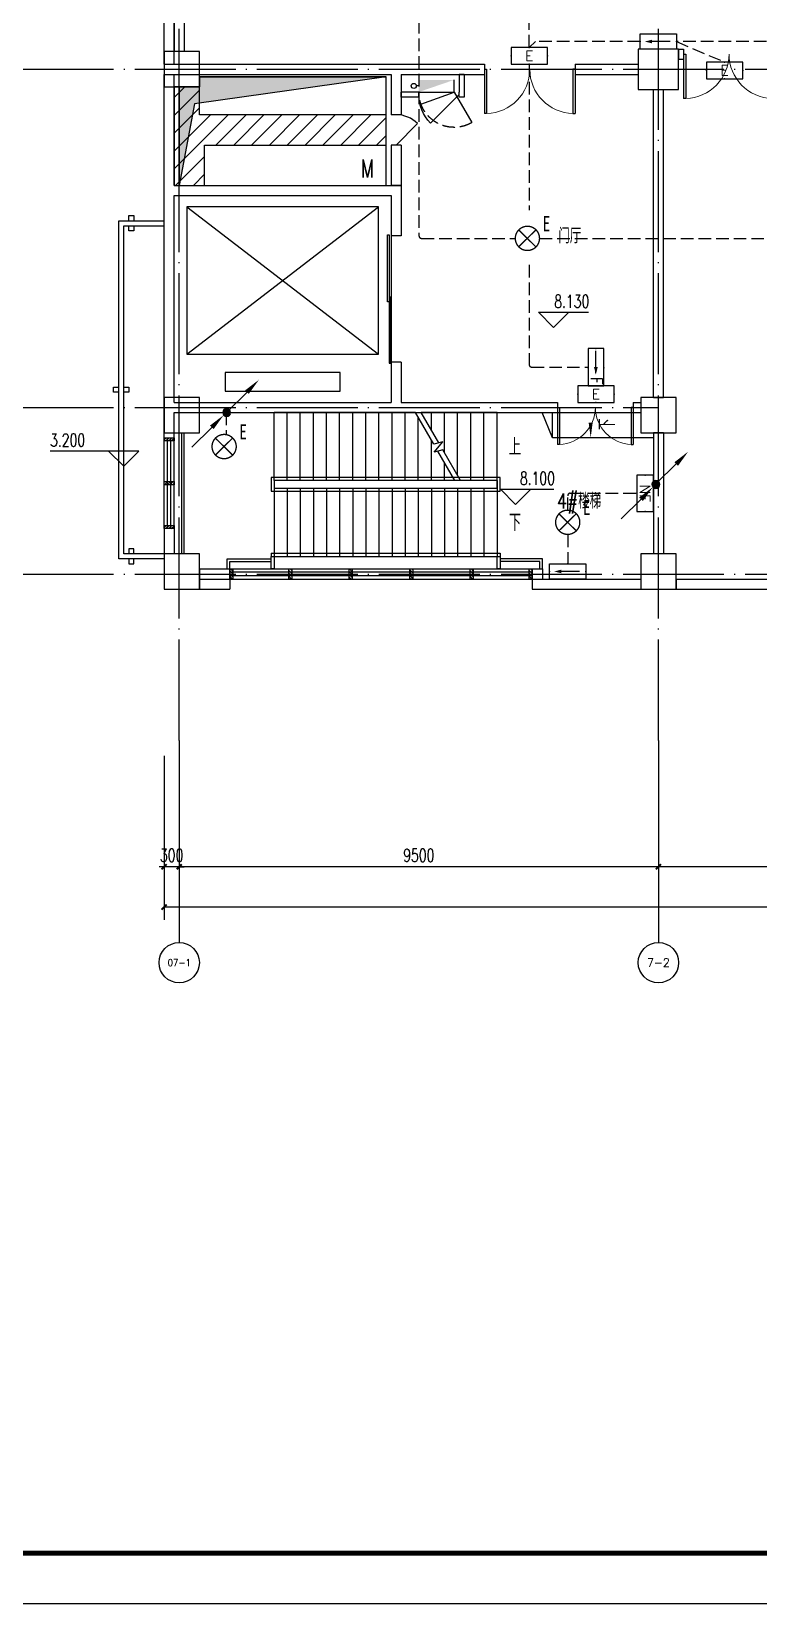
# Model space of a CAD drawing. Extents: x -621157 to 1764546, y -106808 to 741893.
# Drawn here: x -1049 to 13367, y 79601 to 110750 of the extents above; entities that cross this region are included whole.
import ezdxf
from ezdxf.enums import TextEntityAlignment as Align

# ---------------------------------------------------------------- set-up
doc = ezdxf.new("R2010")
doc.units = 0
doc.header["$LTSCALE"] = 1000
doc.header["$MEASUREMENT"] = 0
for name, pattern in [('DASH', [0.35, 0.25, -0.1]), ('XREF-A-101-平面图_t3$0$DASH', [0.35, 0.25, -0.1]), ('XREF-A-101-平面图_t3$0$DOTE', [2.42, 2, -0.2, 0.02, -0.2])]:
    doc.linetypes.add(name, pattern=pattern)
for name, color, linetype in [('0-底图', 7, 'Continuous'), ('AXIS_TEXT', 7, 'Continuous'), ('EQUIP-照明', 3, 'Continuous'), ('T-EQUP-JT', 7, 'Continuous'), ('TEL_TEXT', 7, 'Continuous'), ('WIRE-应急', 4, 'DASH'), ('WIRE-照明', 4, 'Continuous'), ('XREF-A-101-平面图_t3$0$A-COLUMN', 8, 'Continuous'), ('XREF-A-101-平面图_t3$0$A-CURTWALL', 8, 'Continuous'), ('XREF-A-101-平面图_t3$0$A-DIM_ELEV', 8, 'Continuous'), ('XREF-A-101-平面图_t3$0$A-DOTE', 8, 'Continuous'), ('XREF-A-101-平面图_t3$0$A-GROUND', 8, 'Continuous'), ('XREF-A-101-平面图_t3$0$A-LEAD-AROW', 8, 'Continuous'), ('XREF-A-101-平面图_t3$0$A-PUB_HATCH', 8, 'Continuous'), ('XREF-A-101-平面图_t3$0$A-RAIL', 8, 'Continuous'), ('XREF-A-101-平面图_t3$0$A-ROOF', 8, 'Continuous'), ('XREF-A-101-平面图_t3$0$A-ROOM-CH', 8, 'Continuous'), ('XREF-A-101-平面图_t3$0$A-SEE', 8, 'Continuous'), ('XREF-A-101-平面图_t3$0$A-STAIR', 8, 'Continuous'), ('XREF-A-101-平面图_t3$0$A-WALL', 8, 'Continuous'), ('XREF-A-101-平面图_t3$0$A-WALL-FILL', 8, 'Continuous'), ('XREF-A-101-平面图_t3$0$A-WINDOW', 8, 'Continuous'), ('XREF-A-101-平面图_t3$0$AXIS', 8, 'Continuous'), ('XREF-A-101-平面图_t3$0$DIM_SYMB', 8, 'Continuous'), ('XREF-A-101-平面图_t3$0$HANDRAIL', 8, 'Continuous'), ('XREF-A-101-平面图_t3$0$I-WALL-GYPSUM', 8, 'Continuous'), ('XREF-A-101-平面图_t3$0$M-HOLE', 8, 'Continuous'), ('XREF-A-101-平面图_t3$0$P-EQUIPMENT', 8, 'Continuous'), ('XREF-A-101-平面图_t3$0$PUB_TEXT', 8, 'Continuous'), ('XREF-A-101-平面图_t3$0$STAIR', 8, 'Continuous'), ('XREF-A-101-平面图_t3$0$水-尺寸', 8, 'Continuous'), ('设备-照明', 3, 'Continuous')]:
    doc.layers.add(name, color=color, linetype=linetype)
doc.styles.add('_TEL_DIM', font='SIMPLEX', dxfattribs={"width": 0.8, "height": 3.5, "bigfont": 'HZTXT'})
doc.styles.add('COMPLEX', font='COMPLEX')
doc.styles.get("Standard").update_dxf_attribs({"font": 'romans.shx', "bigfont": 'HZDXC.SHX'})
doc.styles.add('STYLE1', font='simhei.ttf')
doc.styles.add('XREF-A-101-平面图_t3$0$-HZDXCROMANS', font='ROMANS.shx', dxfattribs={"bigfont": 'HZDXC.shx'})
doc.styles.add('XREF-A-101-平面图_t3$0$_TCH_DIM', font='SIMPLEX', dxfattribs={"bigfont": 'GBCBIG'})
doc.styles.add('XREF-A-101-平面图_t3$0$A-AXIS-LABEL', font='COMPLEX', dxfattribs={"bigfont": 'GBCBIG'})
doc.styles.add('XREF-A-101-平面图_t3$0$A-DIM_T3', font='SIMPLEX', dxfattribs={"width": 0.705882, "bigfont": 'GBCBIG'})
doc.styles.add('XREF-A-101-平面图_t3$0$A-STANDARD', font='SIMPLEX', dxfattribs={"bigfont": 'GBCBIG'})
doc.styles.add('XREF-A-101-平面图_t3$0$hzdxcROMANS', font='ROMANS', dxfattribs={"width": 0.8, "bigfont": 'HZDXC'})
doc.dimstyles.get("Standard").update_dxf_attribs({"dimscale": 100, "dimtxt": 3.5, "dimasz": 1, "dimexe": 2.5, "dimexo": 3, "dimgap": 1.5, "dimtad": 1, "dimdec": 0, "dimzin": 0, "dimdsep": 46, "dimtxsty": 'Standard', "dimblk": 'ARCHTICK', "dimcen": 0.09, "dimadec": 0, "dimazin": 0, "dimtfac": 1, "dimtdec": 0, "dimtix": 1, "dimtmove": 2, "dimatfit": 3, "dimfxl": 0, "dimtolj": 1, "dimtzin": 0, "dimarcsym": 0})
doc.dimstyles.new('XREF-A-101-平面图_t3$0$A-DIM-100', dxfattribs={"dimscale": 100, "dimtxt": 2.55, "dimasz": 1, "dimexe": 2.5, "dimexo": 3, "dimgap": 1, "dimtad": 1, "dimdec": 0, "dimzin": 0, "dimdsep": 46, "dimtxsty": 'XREF-A-101-平面图_t3$0$A-DIM_T3', "dimblk": 'XREF-A-101-平面图_t3$0$_ArchTick', "dimcen": 0.09, "dimclrt": 7, "dimazin": 2, "dimtfac": 1, "dimtdec": 0, "dimtix": 1, "dimtmove": 2, "dimatfit": 3, "dimfxl": 0, "dimtolj": 1, "dimtzin": 0, "dimarcsym": 0})

# ---------------------------------------------------------------- blocks, each defined once
blk = doc.blocks.new('XREF-A-101-平面图_t3$0$_ArchTick')
at = {"color": 0, "linetype": 'ByBlock', "const_width": 0.4}
blk.add_lwpolyline([(-0.5, -0.5), (0.5, 0.5)], dxfattribs=at)
blk = doc.blocks.new('*D25449')
at = {"layer": 'Defpoints', "color": 0}
for p in [(9500, -3300), (19000, -3300), (9500, -5800)]:
    blk.add_point(p, dxfattribs=at)
at = {"layer": 'XREF-A-101-平面图_t3$0$AXIS', "color": 0, "lineweight": -2}
for p, q in [((9500, -3600), (9500, -6050)), ((19000, -3600), (19000, -6050)), ((19000, -5800), (9500, -5800))]:
    blk.add_line(p, q, dxfattribs=at)
at = {"layer": 'XREF-A-101-平面图_t3$0$AXIS', "color": 0, "linetype": 'ByBlock', "lineweight": -2, "xscale": 100, "yscale": 100, "zscale": 100, "rotation": 180}
blk.add_blockref('XREF-A-101-平面图_t3$0$_ArchTick', (9500, -5800), dxfattribs=at)
at = {"layer": 'XREF-A-101-平面图_t3$0$AXIS', "color": 0, "linetype": 'ByBlock', "lineweight": -2, "xscale": 100, "yscale": 100, "zscale": 100}
blk.add_blockref('XREF-A-101-平面图_t3$0$_ArchTick', (19000, -5800), dxfattribs=at)
at = {"layer": 'XREF-A-101-平面图_t3$0$AXIS', "color": 7, "insert": (14250, -5573), "char_height": 255, "attachment_point": 5, "style": 'XREF-A-101-平面图_t3$0$A-DIM_T3'}
blk.add_mtext('\\A1;9500', dxfattribs=at)
blk = doc.blocks.new('*D25450')
at = {"layer": 'Defpoints', "color": 0}
for p in [(0, -3300), (9500, -3300), (0, -5800)]:
    blk.add_point(p, dxfattribs=at)
at = {"layer": 'XREF-A-101-平面图_t3$0$AXIS', "color": 0, "lineweight": -2}
for p, q in [((0, -3600), (0, -6050)), ((9500, -3600), (9500, -6050)), ((9500, -5800), (0, -5800))]:
    blk.add_line(p, q, dxfattribs=at)
at = {"layer": 'XREF-A-101-平面图_t3$0$AXIS', "color": 0, "linetype": 'ByBlock', "lineweight": -2, "xscale": 100, "yscale": 100, "zscale": 100, "rotation": 180}
blk.add_blockref('XREF-A-101-平面图_t3$0$_ArchTick', (0, -5800), dxfattribs=at)
at = {"layer": 'XREF-A-101-平面图_t3$0$AXIS', "color": 0, "linetype": 'ByBlock', "lineweight": -2, "xscale": 100, "yscale": 100, "zscale": 100}
blk.add_blockref('XREF-A-101-平面图_t3$0$_ArchTick', (9500, -5800), dxfattribs=at)
at = {"layer": 'XREF-A-101-平面图_t3$0$AXIS', "color": 7, "insert": (4750, -5573), "char_height": 255, "attachment_point": 5, "style": 'XREF-A-101-平面图_t3$0$A-DIM_T3'}
blk.add_mtext('\\A1;9500', dxfattribs=at)
blk = doc.blocks.new('*D25451')
at = {"layer": 'Defpoints', "color": 0}
for p in [(-300, -3300), (0, -3300), (-300, -5800)]:
    blk.add_point(p, dxfattribs=at)
at = {"layer": 'XREF-A-101-平面图_t3$0$AXIS', "color": 0, "lineweight": -2}
for p, q in [((-300, -3600), (-300, -6050)), ((0, -3600), (0, -6050)), ((-300, -5800), (-400, -5800)), ((0, -5800), (-300, -5800)), ((0, -5800), (100, -5800))]:
    blk.add_line(p, q, dxfattribs=at)
at = {"layer": 'XREF-A-101-平面图_t3$0$AXIS', "color": 0, "linetype": 'ByBlock', "lineweight": -2, "xscale": 100, "yscale": 100, "zscale": 100}
blk.add_blockref('XREF-A-101-平面图_t3$0$_ArchTick', (-300, -5800), dxfattribs=at)
at = {"layer": 'XREF-A-101-平面图_t3$0$AXIS', "color": 0, "linetype": 'ByBlock', "lineweight": -2, "xscale": 100, "yscale": 100, "zscale": 100, "rotation": 180}
blk.add_blockref('XREF-A-101-平面图_t3$0$_ArchTick', (0, -5800), dxfattribs=at)
at = {"layer": 'XREF-A-101-平面图_t3$0$AXIS', "color": 7, "insert": (-150, -5573), "char_height": 255, "attachment_point": 5, "style": 'XREF-A-101-平面图_t3$0$A-DIM_T3'}
blk.add_mtext('\\A1;300', dxfattribs=at)
blk = doc.blocks.new('_AXISO')
blk.add_circle((0, 0), 0.5)
at = {"layer": 'AXIS_TEXT', "style": 'COMPLEX'}
blk.add_attdef('A', text='', height=0.56, dxfattribs=at).set_placement((-0.25, -0.28), (0.25, -0.28), align=Align.FIT)
blk = doc.blocks.new('*D25462')
at = {"layer": 'Defpoints', "color": 0}
for p in [(-300, -3300), (66800, -3300), (-300, -6600)]:
    blk.add_point(p, dxfattribs=at)
at = {"layer": 'XREF-A-101-平面图_t3$0$AXIS', "color": 0, "lineweight": -2}
for p, q in [((-300, -3600), (-300, -6850)), ((66800, -3600), (66800, -6850)), ((66800, -6600), (-300, -6600))]:
    blk.add_line(p, q, dxfattribs=at)
at = {"layer": 'XREF-A-101-平面图_t3$0$AXIS', "color": 0, "linetype": 'ByBlock', "lineweight": -2, "xscale": 100, "yscale": 100, "zscale": 100, "rotation": 180}
blk.add_blockref('XREF-A-101-平面图_t3$0$_ArchTick', (-300, -6600), dxfattribs=at)
at = {"layer": 'XREF-A-101-平面图_t3$0$AXIS', "color": 0, "linetype": 'ByBlock', "lineweight": -2, "xscale": 100, "yscale": 100, "zscale": 100}
blk.add_blockref('XREF-A-101-平面图_t3$0$_ArchTick', (66800, -6600), dxfattribs=at)
at = {"layer": 'XREF-A-101-平面图_t3$0$AXIS', "color": 7, "insert": (33250, -6373), "char_height": 255, "attachment_point": 5, "style": 'XREF-A-101-平面图_t3$0$A-DIM_T3'}
blk.add_mtext('\\A1;67100', dxfattribs=at)
blk = doc.blocks.new('XREF-A-101-平面图_t3$0$G$C869EB286')
at = {"layer": 'XREF-A-101-平面图_t3$0$A-WINDOW'}
h = blk.add_hatch(dxfattribs=at)
h.set_pattern_fill('ANSI31', color=256, scale=25)
h.set_pattern_definition([(45, (-143.957, -89940), (-28.0633, 28.0633), [])])
h.paths.add_polyline_path([(0, 60), (200, 60), (200, 0), (0, 0)])
blk.add_lwpolyline([(0, 60), (200, 60), (200, 0), (0, 0)], close=True, dxfattribs=at)
blk = doc.blocks.new('XREF-A-101-平面图_t3$0$柱网2F')
at = {"layer": 'XREF-A-101-平面图_t3$0$A-COLUMN'}
for points in [[(-300, -30350), (400, -30350), (400, -29650), (-300, -29650)], [(9100, -30400), (9900, -30400), (9900, -29600), (9100, -29600)], [(-300, -36500), (-300, -37200), (400, -37200), (400, -36500)], [(9150, -36500), (9150, -37200), (9850, -37200), (9850, -36500)], [(-300, -39600), (-300, -40300), (400, -40300), (400, -39600)], [(9150, -39600), (9150, -40300), (9850, -40300), (9850, -39600)]]:
    blk.add_lwpolyline(points, close=True, dxfattribs=at)
blk = doc.blocks.new('XREF-A-101-平面图_t3$0$G$CAAB9FF39')
at = {"layer": 'XREF-A-101-平面图_t3$0$DIM_SYMB'}
for points in [[(6430, 1025, 0, 0, 0), (890, 1025, 0, 0, 0), (890, 2525, 0, 0, 0), (4700, 2525, 80, 0, 0), (5000, 2525, 0, 0, 0)], [(6430, 2525, 0, 0, 0), (5560, 2525, 80, 0, 0), (5260, 2525, 0, 0, 0)]]:
    blk.add_lwpolyline(points, format="xyseb", dxfattribs=at)
at = {"layer": 'XREF-A-101-平面图_t3$0$HANDRAIL'}
for p, q in [((1820, 410), (6360, 410)), ((1820, 410), (1820, 350)), ((1820, 350), (6360, 350)), ((6360, 410), (6360, 350))]:
    blk.add_line(p, q, dxfattribs=at)
for points in [[(1820, 350), (1880, 350), (1880, 100), (1820, 100)], [(6300, 350), (6360, 350), (6360, 100), (6300, 100)]]:
    blk.add_lwpolyline(points, close=True, dxfattribs=at)
at = {"layer": 'XREF-A-101-平面图_t3$0$STAIR'}
for p, q in [((4683, 3200), (1880, 3200)), ((1880, 1850), (1880, 3200)), ((2140, 1850), (2140, 3200)), ((2400, 1850), (2400, 3200)), ((2660, 1850), (2660, 3200)), ((2920, 1850), (2920, 3200)), ((3180, 1850), (3180, 3200)), ((3440, 1850), (3440, 3200)), ((3700, 1850), (3700, 3200)), ((3960, 1850), (3960, 3200)), ((4220, 1850), (4220, 3200)), ((4480, 1850), (4480, 3200)), ((5045, 2572), (4683, 3200)), ((6300, 3200), (4798, 3200)), ((5145, 2599), (4798, 3200)), ((5000, 2850), (5000, 3200)), ((5260, 2400), (5260, 3200)), ((5520, 1950), (5520, 3200)), ((5780, 1850), (5780, 3200)), ((6040, 1850), (6040, 3200)), ((6300, 1850), (6300, 3200)), ((4740, 1850), (4740, 3100)), ((5000, 1850), (5000, 2650)), ((5225, 2620), (5045, 2572)), ((5053, 2414), (5225, 2620)), ((5225, 2461), (5053, 2414)), ((5462, 1850), (5125, 2434)), ((5577, 1850), (5225, 2461)), ((5260, 1850), (5260, 2200)), ((6360, 1910), (1820, 1910)), ((1820, 1910), (1820, 1640)), ((6360, 1640), (6360, 1910)), ((1820, 1640), (6360, 1640)), ((5462, 1850), (1880, 1850)), ((6300, 1850), (1880, 1850)), ((1880, 1850), (1880, 1700)), ((1880, 1700), (6300, 1700)), ((1880, 1700), (1880, 350)), ((1880, 1700), (6300, 1700)), ((2140, 1700), (2140, 350)), ((2400, 1700), (2400, 350)), ((2660, 1700), (2660, 350)), ((2920, 1700), (2920, 350)), ((3180, 1700), (3180, 350)), ((3440, 1700), (3440, 350)), ((3700, 1700), (3700, 350)), ((3960, 1700), (3960, 350)), ((4220, 1700), (4220, 350)), ((4480, 1700), (4480, 350)), ((4740, 1700), (4740, 350)), ((5000, 1700), (5000, 350)), ((5260, 1700), (5260, 350)), ((5520, 1700), (5520, 350)), ((6300, 1850), (5577, 1850)), ((5780, 1700), (5780, 350)), ((6040, 1700), (6040, 350)), ((6300, 1850), (6300, 1700)), ((6300, 1700), (6300, 1850)), ((6300, 1700), (6300, 350)), ((1880, 350), (6300, 350))]:
    blk.add_line(p, q, dxfattribs=at)
at = {"layer": 'XREF-A-101-平面图_t3$0$PUB_TEXT', "style": 'XREF-A-101-平面图_t3$0$_TCH_DIM'}
for s, p in [('上', (6535, 2350)), ('下', (6535, 850))]:
    blk.add_text(s, height=338, dxfattribs=at).set_placement(p)
blk = doc.blocks.new('XREF-A-101-平面图_t3$0$ROOM')
at = {"layer": 'XREF-A-101-平面图_t3$0$A-ROOM-CH', "style": 'XREF-A-101-平面图_t3$0$-HZDXCROMANS', "width": 0.6}
for tag, p in [('中文房间名称', (0, -1000)), ('英文房间名称', (0, -1500))]:
    blk.add_attdef(tag, text='', height=300, dxfattribs=at).set_placement(p, align=Align.CENTER)
blk = doc.blocks.new('_ArchTick')
at = {"color": 0, "linetype": 'ByBlock', "const_width": 0.4}
blk.add_lwpolyline([(-0.5, -0.5), (0.5, 0.5)], dxfattribs=at)
blk = doc.blocks.new('*D25423')
at = {"layer": 'Defpoints', "color": 0}
blk.add_point((0, 0), dxfattribs=at)
blk.add_point((0, 0), dxfattribs=at)
blk.add_point((0, 0), dxfattribs=at)
blk.add_point((0, 0), dxfattribs=at)
at = {"layer": 'XREF-A-101-平面图_t3$0$水-尺寸', "color": 0, "linetype": 'ByBlock', "lineweight": -2}
blk.add_line((0, 300), (0, 250), dxfattribs=at)
blk.add_line((0, 300), (0, 250), dxfattribs=at)
blk.add_arc((0, 0), 0, 180, 180, dxfattribs=at)
at = {"layer": 'XREF-A-101-平面图_t3$0$水-尺寸', "color": 0, "linetype": 'ByBlock', "lineweight": -2, "xscale": 100, "yscale": 100, "zscale": 100}
for rotation in [90, 90.00000000000001]:
    blk.add_blockref('_ArchTick', (0, 0), dxfattribs=dict(at, rotation=rotation))
at = {"layer": 'XREF-A-101-平面图_t3$0$水-尺寸', "color": 0, "insert": (0, 0), "char_height": 350, "attachment_point": 5}
blk.add_mtext('\\A1;0%%d', dxfattribs=at)
blk = doc.blocks.new('XREF-A-101-平面图_t3$0$DOOR2DLIB$SYSLIB$00000108')
at = {"color": 0}
for p, q in [((-0.5, 0), (-0.5, 0.4875)), ((-0.475, 0.4875), (-0.5, 0.4875)), ((-0.475, 0), (-0.475, 0.4875)), ((0.475, 0), (0.475, 0.4875)), ((0.475, 0.4875), (0.5, 0.4875)), ((0.5, 0), (0.5, 0.4875)), ((-0.5, 0), (-0.475, 0)), ((0.5, 0), (0.475, 0))]:
    blk.add_line(p, q, dxfattribs=at)
at = {"color": 0, "lineweight": 13}
for centre, start, end in [((-0.4875, 0), 0, 88.53072), ((0.4875, 0), 91.46928, 180)]:
    blk.add_arc(centre, 0.4875, start, end, dxfattribs=at)
blk = doc.blocks.new('XREF-A-101-平面图_t3$0$WINDOW2DLIB$SYSLIB$00000001')
at = {"color": 0}
for points in [[(-0.5, 0.5), (-0.5, -0.5)], [(-0.5, 0.5), (0.5, 0.5)], [(0.5, -0.5), (0.5, 0.5)], [(0.5, 0.1667), (-0.5, 0.1667)], [(0.5, -0.1667), (-0.5, -0.1667)], [(-0.5, -0.5), (0.5, -0.5)]]:
    blk.add_lwpolyline(points, dxfattribs=at)
blk = doc.blocks.new('*U25216')
at = {"color": 0}
blk.add_line((-1250, 100), (1250, 100), dxfattribs=at)
for points in [[(59, 170), (-1270, 170), (-1270, 140), (59, 140)], [(1270, 110), (-32, 110), (-32, 140), (1270, 140)]]:
    blk.add_lwpolyline(points, close=True, dxfattribs=at)
blk = doc.blocks.new('*U25215')
at = {"color": 0, "xscale": 0.0004, "yscale": 0.0004, "zscale": 0.0004}
blk.add_blockref('*U25216', (0, 0), dxfattribs=at)
blk = doc.blocks.new('XREF-A-101-平面图_t3$0$DOOR2DLIB$SYSLIB$00000101')
at = {"color": 0}
blk.add_line((0.5, 0), (-0.207, 0.707), dxfattribs=at)
blk.add_arc((0.5, 0), 1, 135, 180, dxfattribs=at)
blk = doc.blocks.new('HC002633132082')
at = {"layer": 'EQUIP-照明', "color": 0, "linetype": 'Continuous', "const_width": 0.267}
blk.add_lwpolyline([(-2.37, 0, 1), (2.43, 0, 1)], format="xyb", close=True, dxfattribs=at)
for points in [[(-1.7, 1.67), (1.7, -1.67)], [(-1.7, -1.67), (-1.7, -1.67), (1.7, 1.67)]]:
    blk.add_lwpolyline(points, dxfattribs=at)
at = {"layer": 'EQUIP-照明', "color": 0}
blk.add_point((0, 0), dxfattribs=at)
at = {"color": 0, "width": 0.7}
blk.add_attdef('PSFHATT', (4.48, -2.4), '', height=0.025, dxfattribs=at)
at = {"layer": 'EQUIP-照明', "color": 0, "style": 'STYLE1', "width": 0.7}
blk.add_text('E', height=3, dxfattribs=at).set_placement((3.81, 1.42), align=Align.CENTER)
at = {"layer": 'EQUIP-照明', "color": 0, "style": '_TEL_DIM', "flags": 1}
blk.add_attdef('A', text='', height=0.0001, dxfattribs=at).set_placement((0.03, 0), align=Align.MIDDLE_CENTER)
blk = doc.blocks.new('A0-Verital')
blk.add_lwpolyline([(118900, 84100), (0, 84100), (0, 0), (118900, 0)], close=True)
at = {"const_width": 100}
blk.add_lwpolyline([(2500, 83100), (117900, 83100), (117900, 1000), (2500, 1000)], close=True, dxfattribs=at)
blk = doc.blocks.new('HC002649110740')
at = {"layer": 'EQUIP-照明', "color": 0}
for p, q in [((3.6, 3.3), (-3.6, 3.3)), ((-3.6, 3.3), (-3.6, 0)), ((3.6, 0), (3.6, 3.3)), ((-3.6, 0), (3.6, 0))]:
    blk.add_line(p, q, dxfattribs=at)
for p in [(0, 3.3), (-3.6, 1.65), (0, 0), (3.6, 1.65)]:
    blk.add_point(p, dxfattribs=at)
at = {"color": 0, "width": 0.7}
blk.add_attdef('PSFHATT', (9.31, 0), '', height=0.025, dxfattribs=at)
at = {"layer": 'EQUIP-照明', "color": 0, "style": '_TEL_DIM'}
blk.add_attdef('$TEXT$', text='', height=2, dxfattribs=at).set_placement((0, 1.65), align=Align.MIDDLE_CENTER)
at = {"layer": 'EQUIP-照明', "color": 0, "style": '_TEL_DIM', "flags": 1}
blk.add_attdef('A', text='', height=0.0001, dxfattribs=at).set_placement((0, 0), align=Align.MIDDLE_CENTER)
blk = doc.blocks.new('$Equip$00002831')
at = {"color": 3, "linetype": 'Continuous'}
for p, q in [((0.699, 0.292), (-0.701, 0.292)), ((-0.701, 0.292), (-0.701, -0.292)), ((0.699, -0.292), (0.699, 0.292)), ((-0.701, -0.292), (0.699, -0.292)), ((0.233, -0.001), (-0.608, -0.001))]:
    blk.add_line(p, q, dxfattribs=at)
for p in [(0.027, 0.292), (-0.701, 0), (0.027, -0.292), (0.699, 0)]:
    blk.add_point(p, dxfattribs=at)
blk.add_solid([(0, -0.071), (0.28, -0.001), (0, 0.069)], dxfattribs=at)
at = {"color": 3, "linetype": 'Continuous', "width": 0.8}
blk.add_text('F', height=0.438, dxfattribs=at).set_placement((0.382, -0.193))
at = {"color": 3, "linetype": 'Continuous', "style": '_TEL_DIM', "flags": 1}
blk.add_attdef('A', text='', height=0.00002, dxfattribs=at).set_placement((0.027, 0.292), align=Align.MIDDLE_CENTER)
blk = doc.blocks.new('HC002631130701')
at = {"layer": 'WIRE-照明', "color": 0}
for p, q in [((-3.6, 3), (3.6, 3)), ((-3.6, 0), (-3.6, 3)), ((3.6, 0), (-3.6, 0)), ((-2.4, 1.5), (1.2, 1.5)), ((3.6, 3), (3.6, 0))]:
    blk.add_line(p, q, dxfattribs=at)
for p in [(-3.6, 1.5), (0, 3), (0, 0), (3.6, 1.5)]:
    blk.add_point(p, dxfattribs=at)
blk.add_solid([(1.2, 1.86), (2.64, 1.5), (1.2, 1.14)], dxfattribs=at)
at = {"color": 0, "width": 0.7}
blk.add_attdef('PSFHATT', (3.62, 0), '', height=0.025, dxfattribs=at)
at = {"layer": 'TEL_TEXT', "color": 0, "style": '_TEL_DIM', "flags": 1}
blk.add_attdef('A', text='', height=0.0001, dxfattribs=at).set_placement((0, 3), align=Align.MIDDLE_CENTER)
blk = doc.blocks.new('*X14702')
at = {"color": 0, "linetype": 'Continuous'}
for p, q in [((192.59, 446.72), (193.93, 448.06)), ((192.65, 447.21), (193.44, 448)), ((192.67, 446.38), (194.27, 447.98)), ((192.81, 446.1), (194.55, 447.84)), ((193.01, 445.87), (194.78, 447.64)), ((193.27, 445.7), (194.95, 447.39)), ((193.58, 445.59), (195.06, 447.07)), ((193.98, 445.57), (195.08, 446.67))]:
    blk.add_line(p, q, dxfattribs=at)
blk = doc.blocks.new('HC001445')
at = {"color": 4, "linetype": 'Continuous'}
for p, q in [((0.13, 0.06), (3.24, 3.23)), ((-5.47, -5.53), (-2.36, -2.36))]:
    blk.add_line(p, q, dxfattribs=at)
for points in [[(3.24, 3.23, 0.8, 0, 0), (5.19, 5.12, 0, 0, 0)], [(-2.36, -2.36, 0.8, 0, 0), (-0.41, -0.47, 0, 0, 0)]]:
    blk.add_lwpolyline(points, format="xyseb", dxfattribs=at)
blk.add_circle((0, 0), 0.625, dxfattribs=at)
at = {"color": 4, "linetype": 'Continuous', "xscale": 0.5, "yscale": 0.5, "zscale": 0.5}
blk.add_blockref('*X14702', (-96.92, -223.41), dxfattribs=at)
blk = doc.blocks.new('XREF-A-101-平面图_t3$0$轴网(2)')
at = {"layer": 'XREF-A-101-平面图_t3$0$A-DOTE', "linetype": 'XREF-A-101-平面图_t3$0$DOTE'}
for p, q in [((0, -3300), (0, 43300)), ((9500, -3300), (9500, 43300)), ((-3300, 10000), (69800, 10000)), ((-3300, 3300), (9500, 3300)), ((-3300, 0), (69800, 0))]:
    blk.add_line(p, q, dxfattribs=at)
at = {"layer": 'XREF-A-101-平面图_t3$0$AXIS'}
for p, q in [((0, -3300), (0, -7300)), ((9500, -3300), (9500, -7300))]:
    blk.add_line(p, q, dxfattribs=at)
ref = blk.add_blockref('_AXISO', (0, -7700), dxfattribs=dict(at, xscale=800, yscale=800, zscale=800))
ref.add_attrib('A', '07-1', dxfattribs={"color": 7, "height": 136.14, "style": 'XREF-A-101-平面图_t3$0$A-AXIS-LABEL', "width": 0.946667}).set_placement((-230.1, -7768.1), (230.1, -7768.1), align=Align.FIT)
ref = blk.add_blockref('_AXISO', (9500, -7700), dxfattribs=dict(at, xscale=800, yscale=800, zscale=800))
ref.add_attrib('A', '7-2', dxfattribs={"color": 7, "height": 168.54, "style": 'XREF-A-101-平面图_t3$0$A-AXIS-LABEL', "width": 0.933333}).set_placement((9275.3, -7784.3), (9724.7, -7784.3), align=Align.FIT)
for p1, p2, distance, picture, middle in [((0, -3300), (-300, -3300), 2500, '*D25451', (-150, -5572.5)), ((66800, -3300), (-300, -3300), 3300, '*D25462', (33250, -6372.5)), ((9500, -3300), (0, -3300), 2500, '*D25450', (4750, -5572.5)), ((19000, -3300), (9500, -3300), 2500, '*D25449', (14250, -5572.5))]:
    dim = blk.add_aligned_dim(p1=p1, p2=p2, distance=distance, dimstyle='XREF-A-101-平面图_t3$0$A-DIM-100', dxfattribs=at)
    dim.commit()
    dim.dimension.update_dxf_attribs({"geometry": picture, "text_midpoint": middle})
blk = doc.blocks.new('XREF-A-101-平面图_t3$0$单出口消火栓新')
for p, q in [((-240, 700), (-846.2, 1050)), ((-479.4, 42.2), (-240, 700)), ((-240, 0), (-240, 700)), ((-240, 700), (0, 700))]:
    blk.add_line(p, q)
at = {"color": 0, "linetype": 'XREF-A-101-平面图_t3$0$DASH'}
blk.add_arc((-240, 700), 700, 150, 270, dxfattribs=at)
blk.add_solid([(-240, 0), (0, 0), (0, 700)])
at = {"layer": 'XREF-A-101-平面图_t3$0$水-尺寸', "linetype": 'ByBlock'}
dim = blk.add_angular_dim_3p(base=(0, 0), center=(0, 0), p1=(0, 0), p2=(0, 0), dimstyle='Standard', dxfattribs=at)
dim.commit()
dim.dimension.update_dxf_attribs({"geometry": '*D25423', "text_midpoint": (0, 0)})
blk = doc.blocks.new('*U25256')
at = {"layer": 'XREF-A-101-平面图_t3$0$P-EQUIPMENT', "color": 10}
blk.add_line((0, 120), (50, 120), dxfattribs=at)
at = {"layer": 'XREF-A-101-平面图_t3$0$P-EQUIPMENT'}
blk.add_circle((100, 120), 50, dxfattribs=at)
at = {"layer": 'XREF-A-101-平面图_t3$0$P-EQUIPMENT', "xscale": -1, "rotation": 90}
blk.add_blockref('XREF-A-101-平面图_t3$0$单出口消火栓新', (0, 0), dxfattribs=at)
blk = doc.blocks.new('XREF-A-101-平面图_t3$0$G$C156FCA62')
at = {"layer": 'XREF-A-101-平面图_t3$0$P-EQUIPMENT', "rotation": 180}
blk.add_blockref('*U25256', (4750, 109790), dxfattribs=at)
blk = doc.blocks.new('*U25374')
at = {"layer": 'XREF-A-101-平面图_t3$0$P-EQUIPMENT', "color": 10}
blk.add_line((0, 120), (50, 120), dxfattribs=at)
at = {"layer": 'XREF-A-101-平面图_t3$0$P-EQUIPMENT'}
blk.add_circle((100, 120), 50, dxfattribs=at)
at = {"layer": 'XREF-A-101-平面图_t3$0$P-EQUIPMENT', "xscale": -1, "rotation": 90}
blk.add_blockref('XREF-A-101-平面图_t3$0$单出口消火栓新', (0, 0), dxfattribs=at)
blk = doc.blocks.new('XREF-A-101-平面图_t3$0$G$C646F86AA')
at = {"layer": 'XREF-A-101-平面图_t3$0$P-EQUIPMENT', "rotation": 180}
blk.add_blockref('*U25374', (4750, 109790), dxfattribs=at)
blk = doc.blocks.new('XREF-A-101-平面图_t3')
at = {"layer": 'XREF-A-101-平面图_t3$0$A-PUB_HATCH'}
h = blk.add_hatch(color=256, dxfattribs=at)
h.dxf.hatch_style = 1
h.paths.add_polyline_path([(204100, 109850), (200303, 109314), (200000, 107700), (200000, 109650), (200400, 109650), (200400, 109850)])
at = {"layer": 'XREF-A-101-平面图_t3$0$A-SEE', "transparency": 33554559}
h = blk.add_hatch(dxfattribs=at)
h.set_pattern_fill('普通砖', color=256, scale=100)
h.set_pattern_definition([(45, (0, 179.5), (-176.77677, 176.77677), [])])
h.paths.add_polyline_path([(199900, 109650), (199900, 107700), (200500, 107700), (200500, 108500), (204100, 108500), (204100, 109100), (200400, 109100), (200400, 109650)])
at = {"layer": 'XREF-A-101-平面图_t3$0$A-CURTWALL'}
for p, q in [((199700, 100900), (199700, 102700)), ((199767, 100900), (199767, 102700)), ((199833, 100900), (199833, 102700)), ((199900, 100900), (199900, 102700))]:
    blk.add_line(p, q, dxfattribs=at)
at = {"layer": 'XREF-A-101-平面图_t3$0$A-DIM_ELEV'}
for p, q in [((207421, 104886), (207121, 105186)), ((207121, 105186), (208112, 105186)), ((207421, 104886), (207721, 105186)), ((199200, 102435), (197440, 102435)), ((198900, 102135), (198600, 102435)), ((198900, 102135), (199200, 102435)), ((206670, 101380), (206370, 101680)), ((206370, 101680), (207430, 101680)), ((206670, 101380), (206970, 101680))]:
    blk.add_line(p, q, dxfattribs=at)
at = {"layer": 'XREF-A-101-平面图_t3$0$A-GROUND'}
for points in [[(207400, 102700), (207194, 103200)], [(209400, 102700), (207400, 102700), (207400, 103200)]]:
    blk.add_lwpolyline(points, dxfattribs=at)
at = {"layer": 'XREF-A-101-平面图_t3$0$A-LEAD-AROW'}
blk.add_lwpolyline([(208157, 103200, 0, 0, 0), (208157, 102700, 0, 80, 0), (208157, 103000, 0, 0, 0)], format="xyseb", dxfattribs=at)
at = {"layer": 'XREF-A-101-平面图_t3$0$A-RAIL'}
for points in [[(200050, 100400), (200050, 102800)], [(200100, 100400), (200100, 102800)], [(200950, 100100), (200950, 100300), (201820, 100300)], [(207200, 100100), (207200, 100300), (206360, 100300)], [(201000, 100100), (201000, 100250), (201820, 100250)], [(207150, 100100), (207150, 100250), (206360, 100250)]]:
    blk.add_lwpolyline(points, dxfattribs=at)
at = {"layer": 'XREF-A-101-平面图_t3$0$A-ROOF'}
for points in [[(199700, 100300), (198800, 100300), (198800, 107000), (199700, 107000)], [(199700, 100400), (198900, 100400), (198900, 106900), (199700, 106900)], [(199000, 107000), (199000, 107100), (199100, 107100), (199100, 107000)], [(199100, 106900), (199100, 106800), (199000, 106800), (199000, 106900)], [(198800, 103600), (198700, 103600), (198700, 103700), (198800, 103700)], [(198900, 103700), (199000, 103700), (199000, 103600), (198900, 103600)], [(199100, 100400), (199100, 100500), (199000, 100500), (199000, 100400)], [(199000, 100300), (199000, 100200), (199100, 100200), (199100, 100300)]]:
    blk.add_lwpolyline(points, dxfattribs=at)
at = {"layer": 'XREF-A-101-平面图_t3$0$A-SEE', "transparency": 33554559}
blk.add_lwpolyline([(199900, 109650), (199900, 107700), (200500, 107700), (200500, 108500), (204100, 108500), (204100, 109100), (200400, 109100), (200400, 109650), (199900, 109650)], dxfattribs=at)
at = {"layer": 'XREF-A-101-平面图_t3$0$A-STAIR'}
for p, q in [((200150, 107275), (203950, 104355)), ((200150, 104355), (203950, 107275))]:
    blk.add_line(p, q, dxfattribs=at)
for points in [[(200150, 107275), (200150, 104355), (203950, 104355), (203950, 107275)], [(200910, 103990), (200910, 103625), (203190, 103625), (203190, 103990)]]:
    blk.add_lwpolyline(points, close=True, dxfattribs=at)
at = {"layer": 'XREF-A-101-平面图_t3$0$A-WALL'}
for p, q in [((209900, 110400), (210000, 110400)), ((209900, 110400), (209900, 110200)), ((199700, 110100), (204300, 110100)), ((199700, 110100), (199700, 109900)), ((204300, 110100), (206050, 110100)), ((207850, 110100), (209100, 110100)), ((209100, 110100), (209100, 109900)), ((209900, 110200), (210000, 110200)), ((199700, 109900), (204200, 109900)), ((204200, 109900), (204200, 109100)), ((204400, 109900), (206050, 109900)), ((204400, 109900), (204400, 109100)), ((207850, 109900), (209100, 109900)), ((209400, 103500), (209400, 109600)), ((209400, 109600), (209600, 109600)), ((209600, 103500), (209600, 109600)), ((204200, 108500), (204200, 107700)), ((204400, 108500), (204400, 107700)), ((204400, 107700), (204200, 107700)), ((209400, 103500), (209600, 103500))]:
    blk.add_line(p, q, dxfattribs=at)
for points in [[(210000, 110400), (210000, 110200)], [(206050, 110100), (206050, 109900)], [(207850, 110100), (207850, 109900)], [(204400, 109100), (204200, 109100)], [(204400, 108500), (204200, 108500)]]:
    blk.add_lwpolyline(points, dxfattribs=at)
at = {"layer": 'XREF-A-101-平面图_t3$0$A-WALL-FILL', "color": 171}
for p, q in [((199700, 110100), (199700, 111000)), ((199900, 111000), (199900, 110350)), ((199900, 110100), (199900, 111000)), ((200100, 111000), (200100, 110350)), ((200100, 110350), (199900, 110350)), ((199700, 107600), (199700, 109900)), ((199900, 107700), (199900, 109900)), ((199700, 103300), (199700, 107600)), ((199900, 107700), (204400, 107700)), ((199900, 107500), (204200, 107500)), ((199900, 103400), (199900, 107500)), ((204200, 107500), (204200, 106700)), ((204400, 107700), (204400, 106700)), ((204200, 104200), (204200, 103400)), ((204400, 104200), (204400, 103400)), ((199700, 102700), (199700, 103300)), ((199900, 103400), (204200, 103400)), ((199900, 102700), (199900, 103200)), ((199900, 103200), (204300, 103200)), ((204300, 103200), (207500, 103200)), ((204400, 103400), (207500, 103400)), ((209000, 103400), (209150, 103400)), ((209000, 103200), (209150, 103200)), ((209150, 103400), (209150, 103200)), ((209400, 102800), (209400, 100400)), ((209600, 102800), (209400, 102800)), ((209600, 102800), (209600, 100400)), ((199700, 102700), (199900, 102700)), ((199700, 100900), (199700, 100400)), ((199900, 100900), (199700, 100900)), ((199900, 100900), (199900, 100400)), ((199900, 100400), (199700, 100400)), ((209600, 100400), (209400, 100400)), ((200400, 100100), (201000, 100100)), ((200400, 100100), (200400, 99900)), ((207000, 100100), (207200, 100100)), ((207200, 100100), (207200, 99900)), ((200400, 99900), (201000, 99900)), ((200400, 99900), (201000, 99900)), ((200400, 99900), (200400, 99700)), ((200400, 99700), (201000, 99700)), ((201000, 99900), (201000, 99700)), ((207000, 99900), (207200, 99900)), ((207000, 99900), (209150, 99900)), ((207000, 99900), (207000, 99700)), ((207000, 99700), (209150, 99700)), ((209150, 99900), (209150, 99700)), ((209850, 99900), (213500, 99900)), ((209850, 99900), (209850, 99700)), ((209850, 99700), (213500, 99700))]:
    blk.add_line(p, q, dxfattribs=at)
for points in [[(204400, 106700), (204200, 106700)], [(204400, 104200), (204200, 104200)], [(207500, 103400), (207500, 103200)], [(209000, 103400), (209000, 103200)], [(201000, 100100), (201000, 99900)], [(207000, 100100), (207000, 99900)]]:
    blk.add_lwpolyline(points, dxfattribs=at)
at = {"layer": 'XREF-A-101-平面图_t3$0$A-WINDOW'}
blk.add_line((207500, 103200), (209000, 103200), dxfattribs=at)
at = {"layer": 'XREF-A-101-平面图_t3$0$I-WALL-GYPSUM'}
for p, q in [((205550, 109900), (205550, 109550)), ((205650, 109900), (205550, 109900)), ((205650, 109900), (205650, 109450)), ((204750, 109550), (204400, 109550)), ((204400, 109450), (204400, 109550)), ((204750, 109450), (204400, 109450)), ((205650, 109450), (205550, 109450))]:
    blk.add_line(p, q, dxfattribs=at)
for points in [[(204750, 109450), (204750, 109550)], [(205550, 109450), (205550, 109550)]]:
    blk.add_lwpolyline(points, dxfattribs=at)
at = {"layer": 'XREF-A-101-平面图_t3$0$M-HOLE'}
for points in [[(204100, 109850), (200400, 109850), (200400, 109650), (200000, 109650), (200000, 107700), (204100, 107700), (204100, 109850), (204100, 109850)], [(204100, 109850), (200303, 109314), (200000, 107700), (200000, 109650), (200400, 109650), (200400, 109850), (204100, 109850)]]:
    blk.add_lwpolyline(points, dxfattribs=at)
for name, p in [('XREF-A-101-平面图_t3$0$G$C156FCA62', (200000, 0)), ('XREF-A-101-平面图_t3$0$G$C646F86AA', (200000, 0)), ('XREF-A-101-平面图_t3$0$G$C646F86AA', (200000, 0)), ('XREF-A-101-平面图_t3$0$G$CAAB9FF39', (200000, 100000))]:
    blk.add_blockref(name, p)
at = {"layer": 'XREF-A-101-平面图_t3$0$A-COLUMN'}
blk.add_blockref('XREF-A-101-平面图_t3$0$柱网2F', (200000, 140000), dxfattribs=at)
at = {"layer": 'XREF-A-101-平面图_t3$0$A-DOTE'}
blk.add_blockref('XREF-A-101-平面图_t3$0$轴网(2)', (200000, 100000), dxfattribs=at)
at = {"layer": 'XREF-A-101-平面图_t3$0$A-ROOM-CH'}
ref = blk.add_blockref('XREF-A-101-平面图_t3$0$ROOM', (207743, 107551), dxfattribs=at)
ref.add_attrib('中文房间名称', '门厅', dxfattribs={"height": 300, "style": 'XREF-A-101-平面图_t3$0$-HZDXCROMANS', "width": 0.8}).set_placement((207743, 106551), align=Align.CENTER)
ref = blk.add_blockref('XREF-A-101-平面图_t3$0$ROOM', (207926, 102297), dxfattribs=at)
ref.add_attrib('中文房间名称', '4#楼梯', dxfattribs={"height": 300, "style": 'XREF-A-101-平面图_t3$0$-HZDXCROMANS', "width": 0.8}).set_placement((207926, 101297), align=Align.CENTER)
at = {"layer": 'XREF-A-101-平面图_t3$0$A-WINDOW'}
for name, p, xscale, yscale, zscale in [('XREF-A-101-平面图_t3$0$DOOR2DLIB$SYSLIB$00000108', (210900, 110300), -1800, -1800, -1800), ('XREF-A-101-平面图_t3$0$DOOR2DLIB$SYSLIB$00000108', (206950, 110000), -1800, -1800, -1800), ('XREF-A-101-平面图_t3$0$DOOR2DLIB$SYSLIB$00000108', (208250, 103300), -1500, -1500, -1500), ('XREF-A-101-平面图_t3$0$WINDOW2DLIB$SYSLIB$00000001', (204000, 100000), 6000, 200, 6000)]:
    blk.add_blockref(name, p, dxfattribs=dict(at, xscale=xscale, yscale=yscale, zscale=zscale))
for name, p, xscale, yscale, zscale, rotation in [('XREF-A-101-平面图_t3$0$DOOR2DLIB$SYSLIB$00000101', (205150, 109500), -800, 800, -800, 180), ('XREF-A-101-平面图_t3$0$DOOR2DLIB$SYSLIB$00000101', (204300, 108800), 600, 600, 600, 270.0000000000008), ('*U25215', (204300, 105450), 2500, -2500, 2500, 270.0000000000008)]:
    blk.add_blockref(name, p, dxfattribs=dict(at, xscale=xscale, yscale=yscale, zscale=zscale, rotation=rotation))
for p, rotation in [((199900, 102700), 180), ((199900, 101830), 180), ((199900, 100960), 180), ((201000, 100100), 270), ((202170, 100100), 270), ((203370, 100100), 270), ((204570, 100100), 270), ((205770, 100100), 270), ((206940, 100100), 270)]:
    blk.add_blockref('XREF-A-101-平面图_t3$0$G$C869EB286', p, dxfattribs=dict(at, rotation=rotation))
at = {"layer": 'XREF-A-101-平面图_t3$0$A-DIM_ELEV', "color": 7, "style": 'XREF-A-101-平面图_t3$0$A-STANDARD', "width": 0.705882}
for s, p in [('8.130', (207436, 105276)), ('3.200', (197440, 102525)), ('8.100', (206754, 101770))]:
    blk.add_text(s, height=255, dxfattribs=at).set_placement(p)
at = {"layer": 'XREF-A-101-平面图_t3$0$A-LEAD-AROW', "color": 7, "style": 'XREF-A-101-平面图_t3$0$A-STANDARD'}
blk.add_text('下', height=320, rotation=90, dxfattribs=at).set_placement((208640, 102853))
at = {"layer": 'XREF-A-101-平面图_t3$0$M-HOLE', "style": 'XREF-A-101-平面图_t3$0$hzdxcROMANS', "width": 0.7}
blk.add_text('M', height=360, dxfattribs=at).set_placement((203604, 107854))

msp = doc.modelspace()

# ---------------------------------------------------------------- block references
at = {"layer": '0-底图'}
msp.add_blockref('XREF-A-101-平面图_t3', (-198119, 0), dxfattribs=at)

# ---------------------------------------------------------------- next in the draw order: linework, layer by layer
at = {"layer": 'WIRE-应急'}
for points in [[(20331, 119640), (20331, 110845), (20521, 110550), (11737, 110550)], [(11017, 110550), (8944, 110550), (8819, 110430), (8819, 111217)], [(11737, 110550), (12693, 110144)], [(8819, 110100), (8819, 107209)], [(2813, 103200), (2813, 102763)], [(9583, 100785), (9583, 100200)]]:
    msp.add_lwpolyline(points, dxfattribs=at)
for points in [[(6634, 111310), (6634, 106700, 0.414214), (6684, 106650), (8544, 106650)], [(9024, 106650), (16084, 106650, -0.414214), (16134, 106600), (16134, 105240)], [(8819, 106125), (8819, 104150, 0.414214), (8869, 104100), (9988, 104100)], [(9583, 101265), (9583, 101550, -0.414214), (9633, 101600), (10951, 101600)]]:
    msp.add_lwpolyline(points, format="xyb", dxfattribs=at)

# ---------------------------------------------------------------- next in the draw order: block references
msp.add_blockref('A0-Verital', (-25230, 79601))
at = {"layer": 'EQUIP-照明', "xscale": 528.9785710454919, "yscale": 528.9785710454919, "zscale": 528.9785710454919, "rotation": 269.9999999999999}
msp.add_blockref('$Equip$00002831', (10142, 104100), dxfattribs=at)
at = {"layer": 'T-EQUP-JT', "color": 7, "linetype": 'Continuous', "ltscale": 5, "xscale": -125, "yscale": 125, "zscale": 125, "rotation": 270}
for p in [(2821, 103200), (11331, 101775)]:
    msp.add_blockref('HC001445', p, dxfattribs=at)
at = {"layer": '设备-照明', "xscale": 100, "yscale": 100, "zscale": 100, "rotation": 180}
for p in [(11377, 110700), (9579, 100200)]:
    msp.add_blockref('HC002631130701', p, dxfattribs=at)
at = {"layer": '设备-照明'}
ref = msp.add_blockref('HC002649110740', (8819, 110100), dxfattribs=dict(at, xscale=100, yscale=100, zscale=100))
ref.add_attrib('$TEXT$', 'E', dxfattribs={"layer": '0', "color": 0, "height": 200, "style": '_TEL_DIM'}).set_placement((8819, 110265), align=Align.MIDDLE_CENTER)
ref = msp.add_blockref('HC002649110740', (12693, 109814), dxfattribs=dict(at, xscale=100, yscale=100, zscale=100))
ref.add_attrib('$TEXT$', 'E', dxfattribs={"layer": '0', "color": 0, "height": 200, "style": '_TEL_DIM'}).set_placement((12693, 109979), align=Align.MIDDLE_CENTER)
at = {"layer": '设备-照明', "xscale": 100, "yscale": 100, "zscale": 100}
for p in [(8781, 106650), (2768, 102525), (9580, 101025)]:
    msp.add_blockref('HC002633132082', p, dxfattribs=at)
at = {"layer": '设备-照明'}
ref = msp.add_blockref('HC002649110740', (10142, 103400), dxfattribs=dict(at, xscale=100, yscale=100, zscale=100))
ref.add_attrib('$TEXT$', 'E', dxfattribs={"layer": '0', "color": 0, "height": 200, "style": '_TEL_DIM'}).set_placement((10142, 103565), align=Align.MIDDLE_CENTER)
ref = msp.add_blockref('HC002649110740', (10951, 101600), dxfattribs=dict(at, xscale=100, yscale=100, zscale=100, rotation=270))
ref.add_attrib('$TEXT$', 'NF', dxfattribs={"layer": '0', "color": 0, "height": 200, "rotation": 270, "style": '_TEL_DIM'}).set_placement((11116, 101600), align=Align.MIDDLE_CENTER)

doc.saveas('drawing.dxf')
